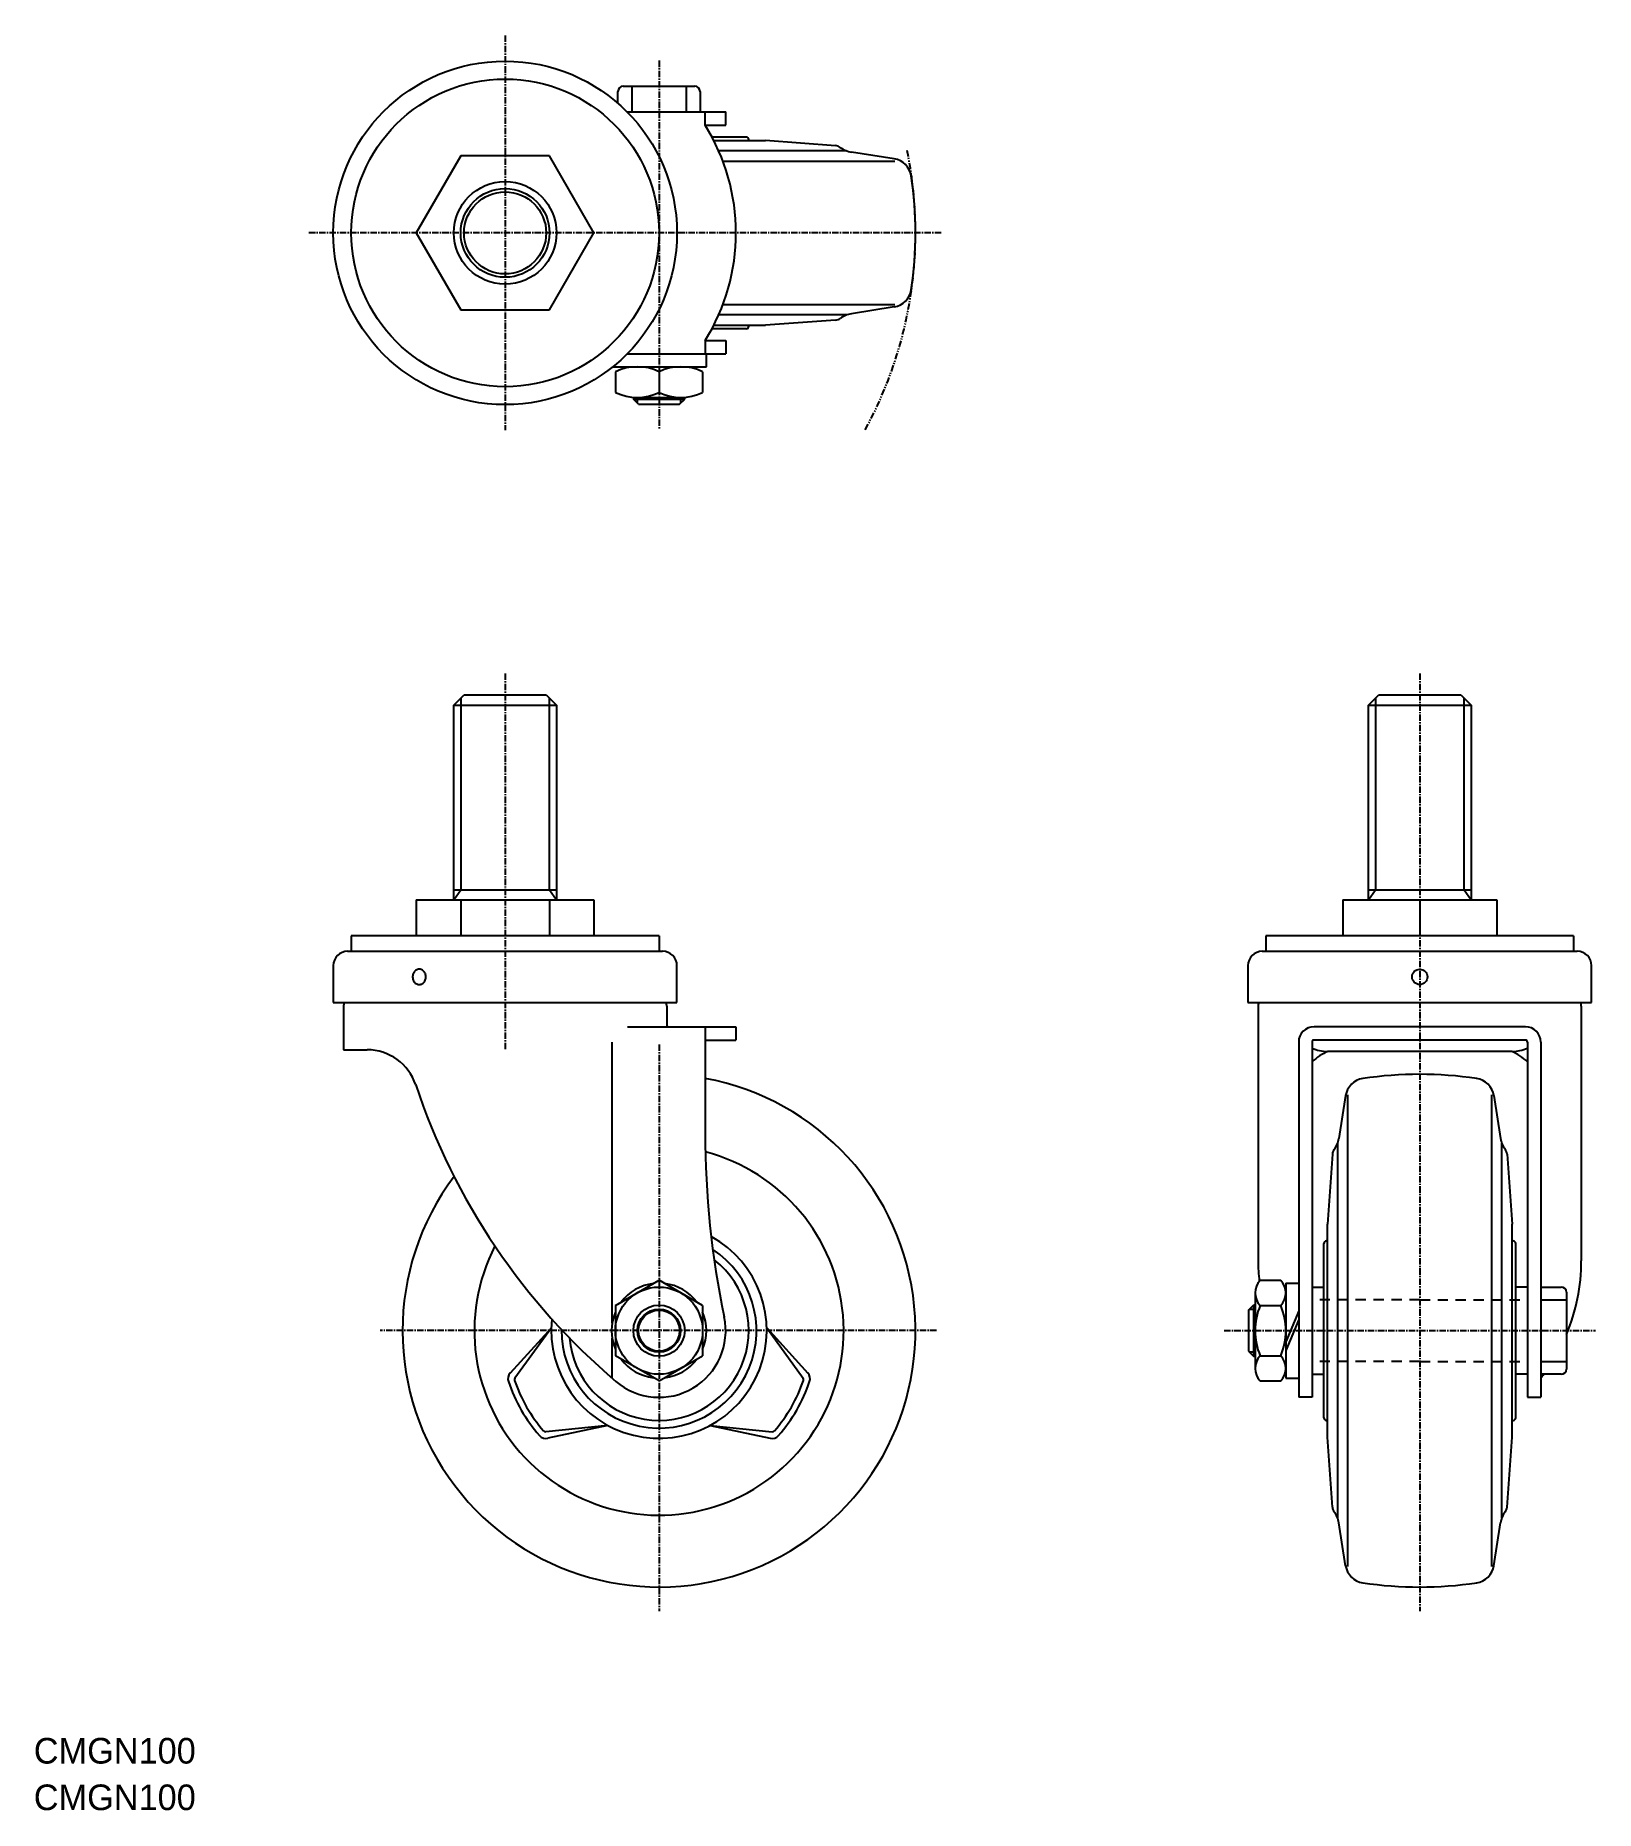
# Model space of a CAD drawing. Extents: x 0 to 304, y 0 to 346.
import ezdxf

# ---------------------------------------------------------------- set-up
doc = ezdxf.new("R2010")
doc.units = 0
for name, pattern in [('CENTER', [2, 1.25, -0.25, 0.25, -0.25]), ('DASHED', [3.5, 2, -1.5]), ('PHANTOM', [2.5, 1.25, -0.25, 0.25, -0.25, 0.25, -0.25])]:
    doc.linetypes.add(name, pattern=pattern)
doc.layers.get('0').update_dxf_attribs({"linetype": 'CONTINUOUS'})
doc.layers.add('CENTER', color=1, linetype='CENTER')

msp = doc.modelspace()

# ---------------------------------------------------------------- linework, layer by layer
at = {"color": 7, "linetype": 'CONTINUOUS'}
for p, q in [((114.89, 336.23), (128.89, 336.23)), ((116.62, 336.23), (116.62, 331.23)), ((127.16, 336.23), (127.16, 331.23)), ((113.89, 332.89), (113.89, 335.23)), ((129.89, 335.23), (129.89, 331.23)), ((115.66, 331.23), (134.89, 331.23)), ((130.89, 328.63), (130.89, 331.23)), ((134.89, 328.63), (134.89, 331.23)), ((130.89, 328.63), (134.89, 328.63)), ((138.89, 326.33), (132.22, 326.33)), ((132.58, 325.63), (142.65, 325.63)), ((139.39, 325.63), (139.39, 325.83)), ((156.31, 324.64), (142.65, 325.63)), ((83.23, 322.63), (74.57, 307.63)), ((100.55, 322.63), (83.23, 322.63)), ((109.21, 307.63), (100.55, 322.63)), ((158.47, 323.63), (133.53, 323.63)), ((167.73, 322.08), (159.39, 323.39)), ((134.34, 321.63), (167.89, 321.63)), ((74.57, 307.63), (83.23, 292.63)), ((100.55, 292.63), (109.21, 307.63)), ((83.23, 292.63), (100.55, 292.63)), ((158.47, 291.63), (133.53, 291.63)), ((167.89, 293.63), (134.34, 293.63)), ((167.73, 293.18), (159.39, 291.87)), ((138.89, 288.93), (132.22, 288.93)), ((132.58, 289.63), (142.65, 289.63)), ((139.39, 289.63), (139.39, 289.43)), ((156.31, 290.62), (142.65, 289.63)), ((115.66, 284.03), (134.89, 284.03)), ((130.89, 286.63), (134.89, 286.63)), ((130.89, 286.63), (130.89, 284.03)), ((131.14, 281.53), (131.14, 284.03)), ((134.89, 286.63), (134.89, 284.03)), ((112.89, 281.53), (131.14, 281.53)), ((113.39, 280.53), (113.39, 276.53)), ((121.89, 280.53), (121.89, 276.53)), ((130.39, 280.53), (130.39, 276.53)), ((116.89, 275.56), (116.89, 275.23)), ((116.89, 275.23), (126.89, 275.23)), ((117.89, 274.23), (116.89, 275.23)), ((117.64, 275.53), (126.14, 275.53)), ((117.89, 274.23), (125.89, 274.23)), ((125.89, 274.23), (126.89, 275.23)), ((126.89, 275.23), (126.89, 275.56)), ((81.89, 215.52), (83.89, 217.52)), ((81.89, 215.52), (101.89, 215.52)), ((81.89, 177.52), (81.89, 215.52)), ((83.89, 217.52), (99.89, 217.52)), ((99.89, 217.52), (101.89, 215.52)), ((101.89, 215.52), (101.89, 177.52)), ((260.19, 215.52), (262.19, 217.52)), ((260.19, 215.52), (280.19, 215.52)), ((260.19, 177.52), (260.19, 215.52)), ((262.19, 217.52), (278.19, 217.52)), ((278.19, 217.52), (280.19, 215.52)), ((280.19, 215.52), (280.19, 177.52)), ((74.57, 177.52), (109.21, 177.52)), ((74.57, 177.52), (74.57, 170.52)), ((81.89, 179.52), (101.89, 179.52)), ((83.23, 177.52), (83.23, 170.52)), ((100.55, 177.52), (100.55, 170.52)), ((109.21, 177.52), (109.21, 170.52)), ((255.19, 177.52), (285.19, 177.52)), ((255.19, 177.52), (255.19, 170.52)), ((260.19, 179.52), (280.19, 179.52)), ((270.19, 177.52), (270.19, 170.52)), ((285.19, 177.52), (285.19, 170.52)), ((121.89, 170.52), (61.89, 170.52)), ((61.89, 170.52), (61.89, 167.52)), ((121.89, 170.52), (121.89, 167.52)), ((300.19, 170.52), (240.19, 170.52)), ((240.19, 170.52), (240.19, 167.52)), ((300.19, 170.52), (300.19, 167.52)), ((61.19, 167.52), (122.59, 167.52)), ((239.49, 167.52), (300.89, 167.52)), ((58.39, 164.72), (58.39, 157.52)), ((125.39, 157.52), (125.39, 164.72)), ((236.69, 164.72), (236.69, 157.52)), ((303.69, 157.52), (303.69, 164.72)), ((58.39, 157.52), (125.39, 157.52)), ((60.39, 156.8), (60.39, 148.3)), ((123.39, 156.8), (123.39, 153.2)), ((236.69, 157.52), (303.69, 157.52)), ((238.69, 156.8), (238.69, 107.16)), ((301.69, 156.8), (301.69, 107.16)), ((115.75, 152.8), (136.89, 152.8)), ((130.89, 152.8), (130.89, 132.1)), ((136.89, 152.8), (136.89, 150.2)), ((290.79, 152.8), (249.59, 152.8)), ((112.75, 94.97), (112.75, 149.8)), ((130.89, 150.2), (136.89, 150.2)), ((246.59, 149.8), (246.59, 80.52)), ((249.19, 149.8), (249.19, 80.52)), ((290.79, 150.2), (249.59, 150.2)), ((291.19, 149.8), (291.19, 80.52)), ((293.79, 149.8), (293.79, 80.52)), ((60.39, 148.3), (64.97, 148.3)), ((252.19, 148), (288.19, 148)), ((255.74, 139.37), (254.42, 131.02)), ((256.19, 47.52), (256.19, 139.52)), ((284.19, 139.52), (284.19, 47.52)), ((284.63, 139.37), (285.95, 131.02)), ((254.19, 56.94), (254.19, 130.11)), ((286.19, 56.94), (286.19, 130.11)), ((253.17, 127.95), (252.19, 114.28)), ((287.2, 127.95), (288.19, 114.28)), ((252.19, 72.76), (252.19, 114.28)), ((288.19, 72.76), (288.19, 114.28)), ((252.19, 111.02), (251.99, 111.02)), ((288.19, 111.02), (288.39, 111.02)), ((251.49, 76.52), (251.49, 110.52)), ((288.89, 76.52), (288.89, 110.52)), ((113.39, 98.43), (121.89, 103.34)), ((130.39, 98.43), (121.89, 103.34)), ((238.09, 100.88), (238.09, 86.16)), ((239.09, 103.34), (243.09, 103.34)), ((244.09, 102.77), (244.09, 84.27)), ((244.09, 102.77), (246.59, 102.77)), ((249.19, 102.02), (251.49, 102.02)), ((291.19, 102.02), (288.89, 102.02)), ((293.79, 102.02), (297.79, 102.02)), ((298.79, 101.02), (298.79, 86.02)), ((113.39, 98.43), (113.39, 88.61)), ((130.39, 98.43), (130.39, 88.61)), ((236.79, 97.52), (237.79, 98.52)), ((236.79, 97.52), (236.79, 89.52)), ((238.09, 98.52), (237.79, 98.52)), ((237.79, 98.52), (237.79, 88.52)), ((239.09, 98.43), (243.09, 98.43)), ((246.59, 97.37), (244.09, 91.33)), ((293.79, 99.52), (298.79, 99.52)), ((100.9, 94.1), (92.88, 85.26)), ((100.9, 94.1), (93.78, 84.28)), ((142.88, 94.1), (150.9, 85.26)), ((142.88, 94.1), (150, 84.27)), ((246.59, 95.72), (244.09, 89.68)), ((112.75, 84.23), (112.75, 92.08)), ((121.89, 83.71), (113.39, 88.61)), ((121.89, 83.71), (130.39, 88.61)), ((236.79, 89.52), (237.79, 88.52)), ((237.79, 88.52), (238.09, 88.52)), ((239.09, 88.61), (243.09, 88.61)), ((293.79, 87.52), (298.79, 87.52)), ((239.09, 83.71), (243.09, 83.71)), ((244.09, 84.27), (246.59, 84.27)), ((249.19, 85.02), (251.49, 85.02)), ((291.19, 85.02), (288.89, 85.02)), ((297.79, 85.02), (293.79, 85.02)), ((249.19, 80.52), (246.59, 80.52)), ((291.19, 80.52), (293.79, 80.52)), ((111.9, 75.05), (99.83, 73.8)), ((111.9, 75.05), (100.23, 72.53)), ((131.88, 75.05), (143.95, 73.8)), ((131.88, 75.05), (143.55, 72.53)), ((252.19, 76.02), (251.99, 76.02)), ((253.17, 59.1), (252.19, 72.76)), ((287.2, 59.1), (288.19, 72.76)), ((288.19, 76.02), (288.39, 76.02)), ((255.74, 47.68), (254.42, 56.02)), ((284.63, 47.68), (285.95, 56.02))]:
    msp.add_line(p, q, dxfattribs=at)
at = {"color": 3, "linetype": 'CONTINUOUS'}
for p, q in [((117.7, 274.42), (117.7, 275.53)), ((126.08, 275.53), (126.08, 274.42)), ((83.24, 216.88), (83.24, 179.52)), ((100.54, 179.52), (100.54, 216.88)), ((261.54, 216.88), (261.54, 179.52)), ((278.83, 179.52), (278.83, 216.88)), ((81.89, 177.52), (83.24, 179.52)), ((100.54, 179.52), (101.89, 177.52)), ((260.19, 177.52), (261.54, 179.52)), ((278.83, 179.52), (280.19, 177.52)), ((236.97, 97.71), (238.09, 97.71)), ((238.09, 89.33), (236.97, 89.33))]:
    msp.add_line(p, q, dxfattribs=at)
at = {"color": 3, "linetype": 'DASHED'}
for p, q in [((270.19, 99.52), (249.19, 99.52)), ((270.19, 99.52), (291.19, 99.52)), ((270.19, 87.52), (249.19, 87.52)), ((270.19, 87.52), (291.19, 87.52))]:
    msp.add_line(p, q, dxfattribs=at)
at = {"color": 7, "linetype": 'CONTINUOUS'}
for points in [[(75.14, 164.02), (74.98, 164.01), (74.82, 163.98), (74.67, 163.92), (74.52, 163.84), (74.39, 163.74), (74.26, 163.62), (74.15, 163.48), (74.06, 163.33), (73.98, 163.17), (73.92, 163), (73.88, 162.81), (73.86, 162.63), (73.86, 162.44), (73.88, 162.26), (73.92, 162.07), (73.97, 161.9), (74.05, 161.73), (74.14, 161.58), (74.25, 161.44), (74.37, 161.32), (74.51, 161.22), (74.65, 161.14), (74.8, 161.08), (74.96, 161.04), (75.12, 161.02), (75.14, 161.02)], [(75.14, 161.02), (75.3, 161.03), (75.46, 161.07), (75.62, 161.13), (75.77, 161.21), (75.91, 161.31), (76.04, 161.42), (76.15, 161.56), (76.25, 161.71), (76.33, 161.88), (76.39, 162.05), (76.43, 162.23), (76.45, 162.42), (76.45, 162.6), (76.43, 162.79), (76.39, 162.97), (76.34, 163.15), (76.26, 163.31), (76.16, 163.46), (76.05, 163.6), (75.93, 163.72), (75.79, 163.83), (75.64, 163.91), (75.49, 163.97), (75.32, 164.01), (75.16, 164.02), (75.14, 164.02)]]:
    msp.add_lwpolyline(points, dxfattribs=at)
for centre, radius in [((91.89, 307.63), 33.5), ((91.89, 307.63), 30), ((91.89, 307.63), 10), ((91.89, 307.63), 8), ((270.19, 162.52), 1.5), ((121.89, 93.52), 8.5), ((121.89, 93.52), 5), ((121.89, 93.52), 4)]:
    msp.add_circle(centre, radius, dxfattribs=at)
at = {"color": 3, "linetype": 'CONTINUOUS'}
for centre, radius in [((91.89, 307.63), 8.65), ((121.89, 93.52), 4.19)]:
    msp.add_circle(centre, radius, dxfattribs=at)
at = {"color": 7, "linetype": 'CONTINUOUS'}
for centre, radius, start, end in [((114.89, 335.23), 1, 90, 180), ((128.89, 335.23), 1, 0, 90), ((97.14, 307.63), 39.75, 328.109, 31.8908), ((138.89, 325.83), 0.5, 0, 90), ((156.19, 322.95), 1.7, 53.3908, 85.8874), ((160.18, 328.32), 4.99, 233.4415, 260.9451), ((167.11, 318.13), 4, 8.6351, 81.0389), ((96.89, 307.63), 75, 351.491, 8.5085), ((167.11, 297.13), 4, 278.9591, 351.375), ((156.19, 292.31), 1.7, 274.1121, 306.6092), ((160.18, 286.92), 5.01, 99.1234, 126.5345), ((138.89, 289.43), 0.5, 270, 0), ((117.64, 272), 9.53, 63.519, 116.481), ((126.14, 272), 9.53, 63.519, 116.481), ((117.64, 285.06), 9.53, 243.519, 296.481), ((126.14, 285.06), 9.53, 243.519, 296.481), ((61.19, 164.72), 2.8, 90, 180), ((122.59, 164.72), 2.8, 0, 90), ((239.49, 164.72), 2.8, 90, 180), ((300.89, 164.72), 2.8, 0, 90), ((63.39, 156.8), 3, 166.015, 180), ((120.39, 156.8), 3, 0, 13.9849), ((241.69, 156.8), 3, 166.015, 180), ((298.69, 156.8), 3, 0, 13.9849), ((123.79, 153.2), 0.4, 180, 270), ((249.59, 149.8), 3, 90, 180), ((290.79, 149.8), 3, 0, 90), ((249.59, 149.8), 0.4, 90, 180), ((290.79, 149.8), 0.4, 0, 90), ((64.97, 138.3), 10, 18.4308, 90), ((252.01, 154.36), 6.37, 243.72, 271.628), ((256.13, 138.74), 10, 112.245, 133.94), ((284.25, 138.74), 10, 46.0596, 67.755), ((288.37, 154.36), 6.37, 268.372, 296.28), ((121.89, 93.52), 50, 143.037, 79.6302), ((259.69, 138.74), 4, 98.6156, 171.0409), ((270.19, 68.52), 75, 81.4915, 98.5085), ((280.68, 138.74), 4, 8.9592, 81.3844), ((197.79, 182.56), 130, 198.431, 229.553), ((305.89, 132.1), 175, 180, 191.84), ((121.89, 93.52), 36, 152.692, 75.4572), ((254.87, 127.82), 1.71, 143.5525, 175.8394), ((249.48, 131.82), 5.01, 323.4655, 350.8766), ((290.9, 131.82), 5.01, 189.1234, 216.5345), ((285.5, 127.82), 1.71, 4.1611, 36.4475), ((121.89, 93.52), 21, 173.864, 61.0346), ((251.99, 110.52), 0.5, 90, 180), ((288.39, 110.52), 0.5, 0, 90), ((121.89, 93.52), 19, 179.421, 56.5169), ((121.89, 93.52), 17.5, 184.734, 52.0474), ((275.82, 107.16), 37.13, 179.9872, 186.2143), ((264.45, 107.16), 37.23, 337.237, 0), ((121.89, 93.52), 9.25, 96.7685, 143.231), ((121.89, 93.52), 9.25, 36.7685, 83.2315), ((241.6, 100.88), 3.51, 135.654, 224.346), ((240.58, 100.88), 3.51, 315.654, 44.3459), ((297.79, 101.02), 1, 0, 90), ((121.89, 93.52), 9.25, 156.769, 203.231), ((121.89, 93.52), 9.25, 336.769, 23.2315), ((250.63, 93.52), 12.54, 156.965, 203.035), ((231.54, 93.52), 12.54, 336.965, 23.035), ((121.89, 93.52), 13, 229.553, 11.8403), ((121.89, 93.52), 9.25, 216.769, 263.231), ((121.89, 93.52), 9.25, 276.769, 323.231), ((241.6, 86.16), 3.51, 135.654, 224.346), ((240.58, 86.16), 3.51, 315.654, 44.3459), ((94.14, 84.12), 1.7, 137.807, 198.721), ((121.89, 93.52), 31, 198.706, 221.279), ((94.19, 83.98), 0.5, 144.096, 199.003), ((121.89, 93.52), 29.8, 198.995, 220.997), ((121.89, 93.52), 29.8, 318.995, 340.997), ((121.89, 93.52), 31, 318.706, 341.279), ((149.59, 83.98), 0.5, 340.997, 35.9037), ((149.64, 84.12), 1.7, 341.279, 42.193), ((264.45, 107.16), 37.23, 321.983, 323.509), ((297.79, 86.02), 1, 270, 0), ((251.99, 76.52), 0.5, 180, 270), ((288.39, 76.52), 0.5, 270, 0), ((99.87, 74.19), 1.7, 221.279, 282.193), ((99.77, 74.3), 0.5, 220.997, 275.904), ((143.91, 74.19), 1.7, 257.807, 318.721), ((144, 74.3), 0.5, 264.096, 319.003), ((254.87, 59.22), 1.71, 184.1606, 216.4469), ((285.5, 59.22), 1.71, 323.5525, 355.8394), ((249.48, 55.23), 5.01, 9.1211, 36.5351), ((290.9, 55.23), 5.01, 143.4651, 170.8789), ((259.69, 48.3), 4, 188.9603, 261.3721), ((280.68, 48.3), 4, 278.6279, 351.0397), ((270.19, 118.52), 75, 261.491, 278.509)]:
    msp.add_arc(centre, radius, start, end, dxfattribs=at)
at = {"color": 3, "linetype": 'PHANTOM'}
msp.add_arc((91.89, 307.63), 80, 331.3146, 11.6036, dxfattribs=at)
at = {"layer": 'CENTER', "color": 1, "linetype": 'CENTER'}
for p, q in [((91.89, 346.13), (91.89, 269.13)), ((121.89, 341.23), (121.89, 269.23)), ((176.89, 307.63), (53.39, 307.63)), ((91.89, 221.68), (91.89, 148.3)), ((270.19, 221.68), (270.19, 38.82)), ((121.89, 149.34), (121.89, 38.82)), ((175.96, 93.52), (67.56, 93.52)), ((232.04, 93.52), (304.45, 93.52))]:
    msp.add_line(p, q, dxfattribs=at)

# ---------------------------------------------------------------- texts
for p in [(0, 9.08), (0, 0)]:
    msp.add_text('CMGN100', height=5).set_placement(p)

doc.saveas('drawing.dxf')
